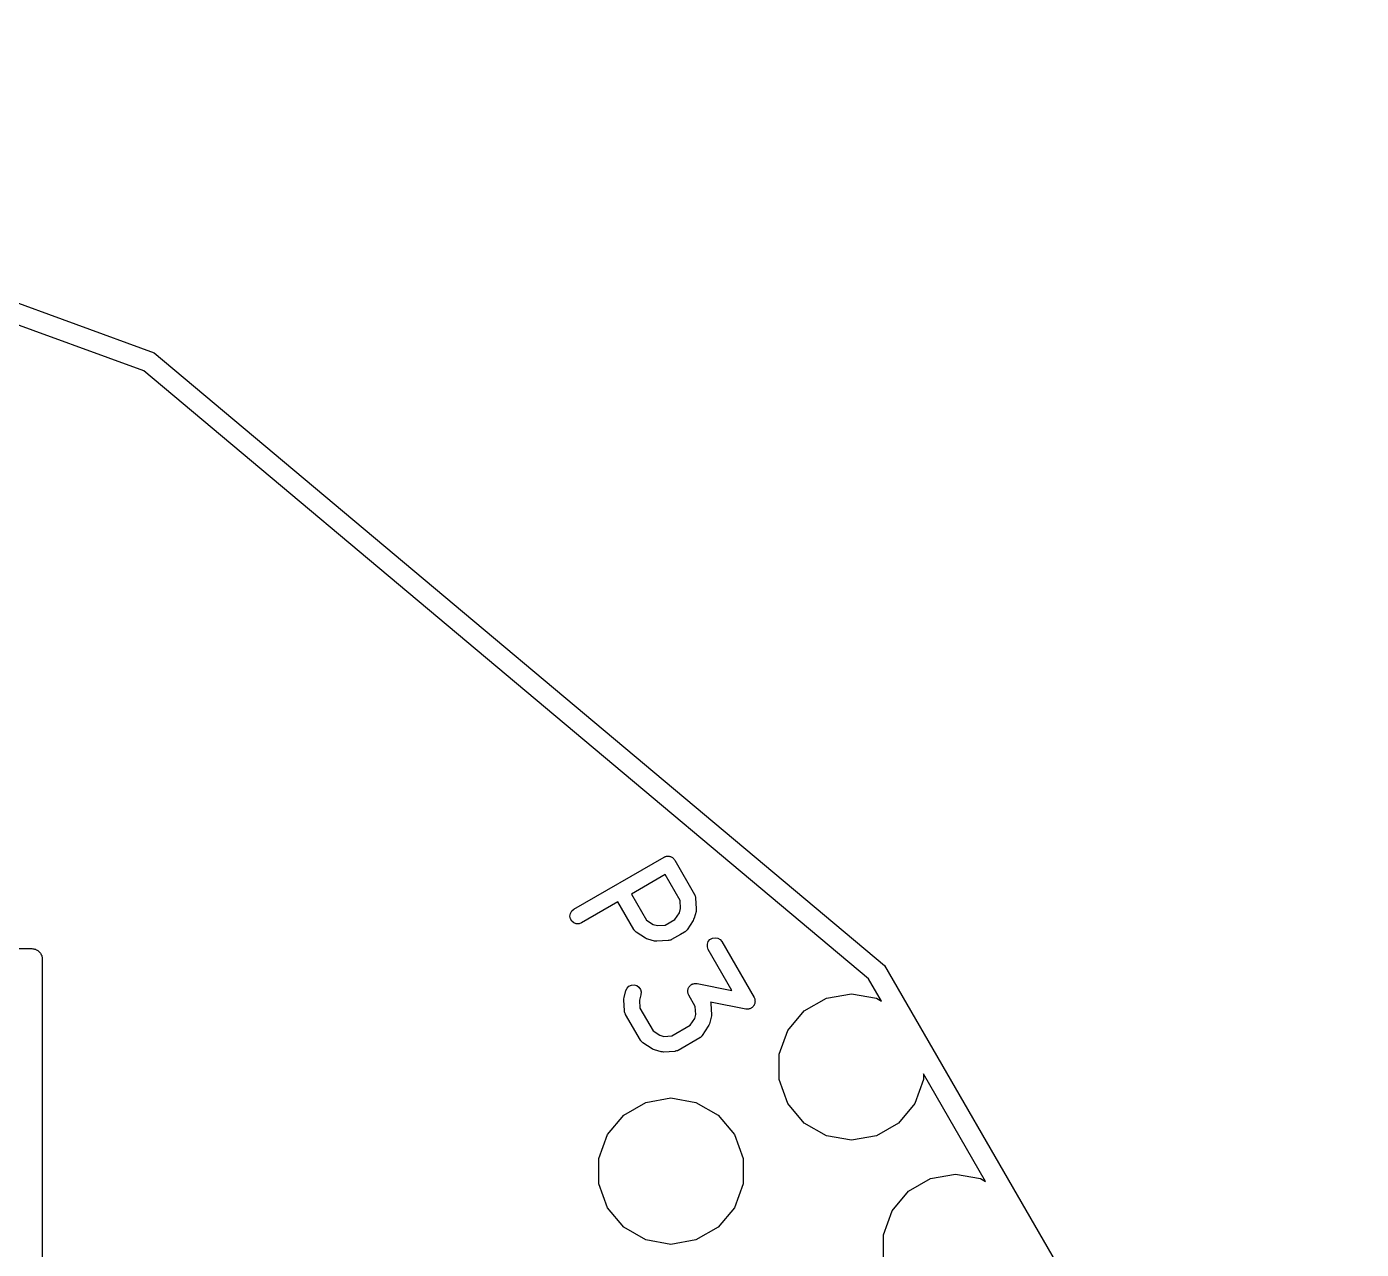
# Model space of a CAD drawing. Extents: x 173.7 to 226.3, y -126 to -74.1.
# Drawn here: x 211.95 to 224.76, y -85.79 to -74.05 of the extents above; entities that cross this region are included whole.
import ezdxf

# ---------------------------------------------------------------- set-up
doc = ezdxf.new("R2010")
doc.units = 0
doc.header["$MEASUREMENT"] = 0
doc.layers.add('BLACK', color=7, linetype='CONTINUOUS')

msp = doc.modelspace()

# ---------------------------------------------------------------- linework, layer by layer
at = {"layer": 'Black'}
for p, q in [((204.576, -74.0503), (213.175, -77.1802)), ((213.075, -77.3534), (204.541, -74.2473)), ((213.175, -77.1802), (220.185, -83.0625)), ((220.032, -83.1911), (213.075, -77.3534)), ((217.202, -82.522), (218.068, -82.022)), ((218.068, -82.022), (218.074, -82.0198)), ((218.074, -82.0198), (218.08, -82.0165)), ((218.08, -82.0165), (218.086, -82.0154)), ((218.086, -82.0154), (218.092, -82.0131)), ((218.092, -82.0131), (218.099, -82.0131)), ((218.099, -82.0131), (218.105, -82.012)), ((218.105, -82.012), (218.112, -82.0131)), ((218.112, -82.0131), (218.118, -82.0131)), ((218.118, -82.0131), (218.124, -82.0154)), ((218.124, -82.0154), (218.131, -82.0165)), ((218.131, -82.0165), (218.137, -82.0198)), ((218.137, -82.0198), (218.143, -82.022)), ((218.143, -82.022), (218.148, -82.0262)), ((218.148, -82.0262), (218.153, -82.0295)), ((218.153, -82.0295), (218.158, -82.0346)), ((218.158, -82.0346), (218.163, -82.0388)), ((218.163, -82.0388), (218.166, -82.0445)), ((218.166, -82.0445), (218.17, -82.0495)), ((218.17, -82.0495), (218.361, -82.3794)), ((218.078, -82.1894), (217.754, -82.3763)), ((218.222, -82.4391), (218.078, -82.1894)), ((217.624, -82.4513), (217.277, -82.6519)), ((217.777, -82.7163), (217.624, -82.4513)), ((217.754, -82.3763), (217.898, -82.626)), ((218.226, -82.5155), (218.222, -82.4391)), ((218.361, -82.3794), (218.362, -82.3835)), ((218.362, -82.3835), (218.364, -82.3871)), ((218.364, -82.3871), (218.367, -82.3956)), ((218.367, -82.3956), (218.37, -82.4039)), ((218.37, -82.4039), (218.37, -82.4082)), ((218.37, -82.4082), (218.371, -82.4124)), ((218.371, -82.4124), (218.377, -82.5187)), ((217.164, -82.587), (217.169, -82.5613)), ((217.169, -82.6126), (217.164, -82.587)), ((217.169, -82.5613), (217.182, -82.5388)), ((217.182, -82.6352), (217.169, -82.6126)), ((217.182, -82.5388), (217.202, -82.522)), ((217.898, -82.626), (217.962, -82.6682)), ((218.08, -82.6747), (218.173, -82.621)), ((218.173, -82.621), (218.215, -82.5571)), ((218.215, -82.5571), (218.226, -82.5155)), ((218.347, -82.6296), (218.289, -82.7184)), ((218.352, -82.6185), (218.347, -82.6296)), ((218.357, -82.6076), (218.352, -82.6185)), ((218.375, -82.5426), (218.357, -82.6076)), ((218.376, -82.5306), (218.375, -82.5426)), ((218.377, -82.5187), (218.376, -82.5306)), ((217.202, -82.6519), (217.182, -82.6352)), ((217.226, -82.6608), (217.202, -82.6519)), ((217.252, -82.6608), (217.226, -82.6608)), ((217.277, -82.6519), (217.252, -82.6608)), ((217.78, -82.7196), (217.777, -82.7163)), ((217.782, -82.7235), (217.78, -82.7196)), ((217.788, -82.7295), (217.782, -82.7235)), ((217.794, -82.7363), (217.788, -82.7295)), ((217.798, -82.7384), (217.794, -82.7363)), ((217.801, -82.7414), (217.798, -82.7384)), ((217.89, -82.8001), (217.801, -82.7414)), ((217.962, -82.6682), (218.004, -82.6793)), ((218.004, -82.6793), (218.08, -82.6747)), ((218.263, -82.742), (218.226, -82.7634)), ((218.267, -82.7393), (218.263, -82.742)), ((218.271, -82.7373), (218.267, -82.7393)), ((218.277, -82.7309), (218.271, -82.7373)), ((218.283, -82.7253), (218.277, -82.7309)), ((218.286, -82.7216), (218.283, -82.7253)), ((218.289, -82.7184), (218.286, -82.7216)), ((217.901, -82.8048), (217.89, -82.8001)), ((217.911, -82.8099), (217.901, -82.8048)), ((217.977, -82.8273), (217.911, -82.8099)), ((217.989, -82.8284), (217.977, -82.8273)), ((218, -82.8298), (217.989, -82.8284)), ((218.107, -82.8234), (218, -82.8298)), ((218.111, -82.8224), (218.107, -82.8234)), ((218.115, -82.8224), (218.111, -82.8224)), ((218.124, -82.8194), (218.115, -82.8224)), ((218.132, -82.8173), (218.124, -82.8194)), ((218.136, -82.815), (218.132, -82.8173)), ((218.14, -82.8135), (218.136, -82.815)), ((218.226, -82.7634), (218.14, -82.8135)), ((218.484, -82.8575), (218.493, -82.833)), ((218.484, -82.8836), (218.484, -82.8575)), ((218.493, -82.908), (218.484, -82.8836)), ((218.493, -82.833), (218.509, -82.8131)), ((218.509, -82.8131), (218.532, -82.8)), ((218.532, -82.8), (218.558, -82.7955)), ((218.558, -82.7955), (218.583, -82.8001)), ((218.583, -82.8001), (218.606, -82.8131)), ((218.606, -82.8131), (218.623, -82.833)), ((218.623, -82.833), (218.932, -83.3691)), ((207.371, -82.9), (212, -82.9)), ((212, -82.9), (212.009, -82.9015)), ((212.009, -82.9015), (212.017, -82.9015)), ((212.017, -82.9015), (212.026, -82.9045)), ((212.026, -82.9045), (212.034, -82.906)), ((212.034, -82.906), (212.042, -82.9104)), ((212.042, -82.9104), (212.05, -82.9134)), ((212.05, -82.9134), (212.057, -82.919)), ((212.057, -82.919), (212.064, -82.9234)), ((212.064, -82.9234), (212.07, -82.9301)), ((212.07, -82.9301), (212.077, -82.9357)), ((212.077, -82.9357), (212.081, -82.9433)), ((212.081, -82.9433), (212.087, -82.95)), ((212.087, -82.95), (212.09, -82.9582)), ((212.09, -82.9582), (212.094, -82.9658)), ((212.094, -82.9658), (212.095, -82.9744)), ((212.095, -82.9744), (212.098, -82.9826)), ((212.098, -82.9826), (212.098, -82.9914)), ((212.098, -82.9914), (212.1, -83)), ((212.1, -83), (212.1, -85.8858)), ((218.72, -83.301), (218.493, -82.908)), ((220.185, -83.0625), (224.761, -90.9878)), ((217.713, -83.2799), (217.731, -83.2615)), ((217.731, -83.2615), (217.755, -83.2505)), ((217.755, -83.2505), (217.781, -83.2482)), ((217.781, -83.2482), (217.806, -83.2549)), ((217.806, -83.2549), (217.827, -83.2699)), ((217.827, -83.2699), (217.842, -83.2912)), ((218.304, -83.2764), (218.306, -83.2709)), ((218.306, -83.2709), (218.31, -83.2653)), ((218.31, -83.2653), (218.314, -83.2591)), ((218.314, -83.2591), (218.319, -83.2554)), ((218.319, -83.2554), (218.322, -83.251)), ((218.322, -83.251), (218.329, -83.2473)), ((218.329, -83.2473), (218.334, -83.2427)), ((218.334, -83.2427), (218.34, -83.2409)), ((218.34, -83.2409), (218.345, -83.238)), ((218.345, -83.238), (218.352, -83.2367)), ((218.352, -83.2367), (218.359, -83.2343)), ((218.359, -83.2343), (218.365, -83.2344)), ((218.365, -83.2344), (218.371, -83.2334)), ((218.371, -83.2334), (218.378, -83.2347)), ((218.378, -83.2347), (218.385, -83.2349)), ((218.385, -83.2349), (218.72, -83.301)), ((220.155, -83.4035), (220.032, -83.1911)), ((217.682, -83.3925), (217.683, -83.3805)), ((217.688, -83.4987), (217.682, -83.3925)), ((217.683, -83.3805), (217.684, -83.3685)), ((217.684, -83.3685), (217.702, -83.3035)), ((217.702, -83.3035), (217.713, -83.2799)), ((217.846, -83.3423), (217.832, -83.3956)), ((217.832, -83.3956), (217.837, -83.4721)), ((217.842, -83.2912), (217.849, -83.3164)), ((217.849, -83.3164), (217.846, -83.3423)), ((218.296, -83.3069), (218.297, -83.3012)), ((218.297, -83.3141), (218.296, -83.3069)), ((218.297, -83.2954), (218.299, -83.2885)), ((218.297, -83.3012), (218.297, -83.2954)), ((218.297, -83.3215), (218.297, -83.3141)), ((218.299, -83.3269), (218.297, -83.3215)), ((218.299, -83.2885), (218.301, -83.2813)), ((218.3, -83.3326), (218.299, -83.3269)), ((218.303, -83.3391), (218.3, -83.3326)), ((218.301, -83.2813), (218.304, -83.2764)), ((218.306, -83.3459), (218.303, -83.3391)), ((218.368, -83.4543), (218.306, -83.3459)), ((218.932, -83.3691), (218.935, -83.376)), ((218.935, -83.376), (218.938, -83.3825)), ((218.938, -83.3825), (218.939, -83.3882)), ((218.939, -83.3882), (218.941, -83.3936)), ((218.941, -83.3936), (218.941, -83.4009)), ((219.414, -83.4976), (219.626, -83.3756)), ((219.626, -83.3756), (219.866, -83.3332)), ((219.866, -83.3332), (220.106, -83.3756)), ((220.106, -83.3756), (220.155, -83.4035)), ((217.689, -83.5029), (217.688, -83.4987)), ((217.689, -83.5073), (217.689, -83.5029)), ((217.692, -83.5155), (217.689, -83.5073)), ((217.694, -83.5241), (217.692, -83.5155)), ((217.697, -83.5277), (217.694, -83.5241)), ((217.698, -83.5317), (217.697, -83.5277)), ((217.837, -83.4721), (217.962, -83.6889)), ((218.373, -83.5308), (218.368, -83.4543)), ((218.853, -83.4802), (218.514, -83.4132)), ((218.514, -83.4132), (218.516, -83.4191)), ((218.516, -83.4191), (218.516, -83.4235)), ((218.516, -83.4235), (218.517, -83.4277)), ((218.517, -83.4277), (218.523, -83.534)), ((218.86, -83.4804), (218.853, -83.4802)), ((218.867, -83.4816), (218.86, -83.4804)), ((218.873, -83.4806), (218.867, -83.4816)), ((218.879, -83.4808), (218.873, -83.4806)), ((218.886, -83.4784), (218.879, -83.4808)), ((218.893, -83.4771), (218.886, -83.4784)), ((218.898, -83.4742), (218.893, -83.4771)), ((218.903, -83.4724), (218.898, -83.4742)), ((218.909, -83.4678), (218.903, -83.4724)), ((218.915, -83.4641), (218.909, -83.4678)), ((218.919, -83.4597), (218.915, -83.4641)), ((218.924, -83.456), (218.919, -83.4597)), ((218.927, -83.4498), (218.924, -83.456)), ((218.932, -83.4441), (218.927, -83.4498)), ((218.934, -83.4387), (218.932, -83.4441)), ((218.937, -83.4337), (218.934, -83.4387)), ((218.938, -83.4265), (218.937, -83.4337)), ((218.941, -83.4197), (218.938, -83.4265)), ((218.941, -83.4009), (218.942, -83.4082)), ((218.942, -83.4082), (218.941, -83.4139)), ((218.941, -83.4139), (218.941, -83.4197)), ((219.257, -83.6846), (219.414, -83.4976)), ((217.841, -83.7792), (217.698, -83.5317)), ((218.144, -83.7376), (218.319, -83.6363)), ((218.319, -83.6363), (218.362, -83.5723)), ((218.362, -83.5723), (218.373, -83.5308)), ((218.493, -83.6448), (218.435, -83.7337)), ((218.498, -83.6338), (218.493, -83.6448)), ((218.503, -83.6229), (218.498, -83.6338)), ((218.521, -83.5579), (218.503, -83.6229)), ((218.522, -83.5459), (218.521, -83.5579)), ((218.523, -83.534), (218.522, -83.5459)), ((217.844, -83.7825), (217.841, -83.7792)), ((217.846, -83.7864), (217.844, -83.7825)), ((217.962, -83.6889), (218.026, -83.7311)), ((218.026, -83.7311), (218.067, -83.7422)), ((218.067, -83.7422), (218.144, -83.7376)), ((218.41, -83.7573), (218.204, -83.8764)), ((218.413, -83.7545), (218.41, -83.7573)), ((218.417, -83.7526), (218.413, -83.7545)), ((218.423, -83.7462), (218.417, -83.7526)), ((218.43, -83.7406), (218.423, -83.7462)), ((218.432, -83.7368), (218.43, -83.7406)), ((218.435, -83.7337), (218.432, -83.7368)), ((219.174, -83.9139), (219.257, -83.6846)), ((217.852, -83.7924), (217.846, -83.7864)), ((217.858, -83.7991), (217.852, -83.7924)), ((217.861, -83.8013), (217.858, -83.7991)), ((217.865, -83.8043), (217.861, -83.8013)), ((217.953, -83.8629), (217.865, -83.8043)), ((217.964, -83.8677), (217.953, -83.8629)), ((217.975, -83.8728), (217.964, -83.8677)), ((218.04, -83.8902), (217.975, -83.8728)), ((218.052, -83.8913), (218.04, -83.8902)), ((218.064, -83.8926), (218.052, -83.8913)), ((218.171, -83.8863), (218.064, -83.8926)), ((218.175, -83.8853), (218.171, -83.8863)), ((218.179, -83.8853), (218.175, -83.8853)), ((218.187, -83.8823), (218.179, -83.8853)), ((218.196, -83.8802), (218.187, -83.8823)), ((218.199, -83.8778), (218.196, -83.8802)), ((218.204, -83.8764), (218.199, -83.8778)), ((219.174, -84.1579), (219.174, -83.9139)), ((219.257, -84.3872), (219.174, -84.1579)), ((220.558, -84.1579), (220.475, -84.3872)), ((221.155, -85.1356), (220.558, -84.1021)), ((220.558, -84.1021), (220.558, -84.1579)), ((217.682, -84.4976), (217.894, -84.3756)), ((217.894, -84.3756), (218.134, -84.3332)), ((218.134, -84.3332), (218.374, -84.3756)), ((218.374, -84.3756), (218.586, -84.4976)), ((219.414, -84.5742), (219.257, -84.3872)), ((220.475, -84.3872), (220.318, -84.5742)), ((217.525, -84.6846), (217.682, -84.4976)), ((218.586, -84.4976), (218.743, -84.6846)), ((219.626, -84.6962), (219.414, -84.5742)), ((220.318, -84.5742), (220.106, -84.6962)), ((217.442, -84.9139), (217.525, -84.6846)), ((218.743, -84.6846), (218.826, -84.9139)), ((219.866, -84.7386), (219.626, -84.6962)), ((220.106, -84.6962), (219.866, -84.7386)), ((217.442, -85.1579), (217.442, -84.9139)), ((218.826, -84.9139), (218.826, -85.1579)), ((217.525, -85.3872), (217.442, -85.1579)), ((218.826, -85.1579), (218.743, -85.3872)), ((220.414, -85.2297), (220.626, -85.1077)), ((220.626, -85.1077), (220.866, -85.0653)), ((220.866, -85.0653), (221.106, -85.1077)), ((221.106, -85.1077), (221.155, -85.1356)), ((220.257, -85.4166), (220.414, -85.2297)), ((217.682, -85.5742), (217.525, -85.3872)), ((218.743, -85.3872), (218.586, -85.5742)), ((220.174, -85.6459), (220.257, -85.4166)), ((217.894, -85.6962), (217.682, -85.5742)), ((218.586, -85.5742), (218.374, -85.6962)), ((218.134, -85.7386), (217.894, -85.6962)), ((218.374, -85.6962), (218.134, -85.7386)), ((220.174, -85.89), (220.174, -85.6459))]:
    msp.add_line(p, q, dxfattribs=at)

doc.saveas('drawing.dxf')
